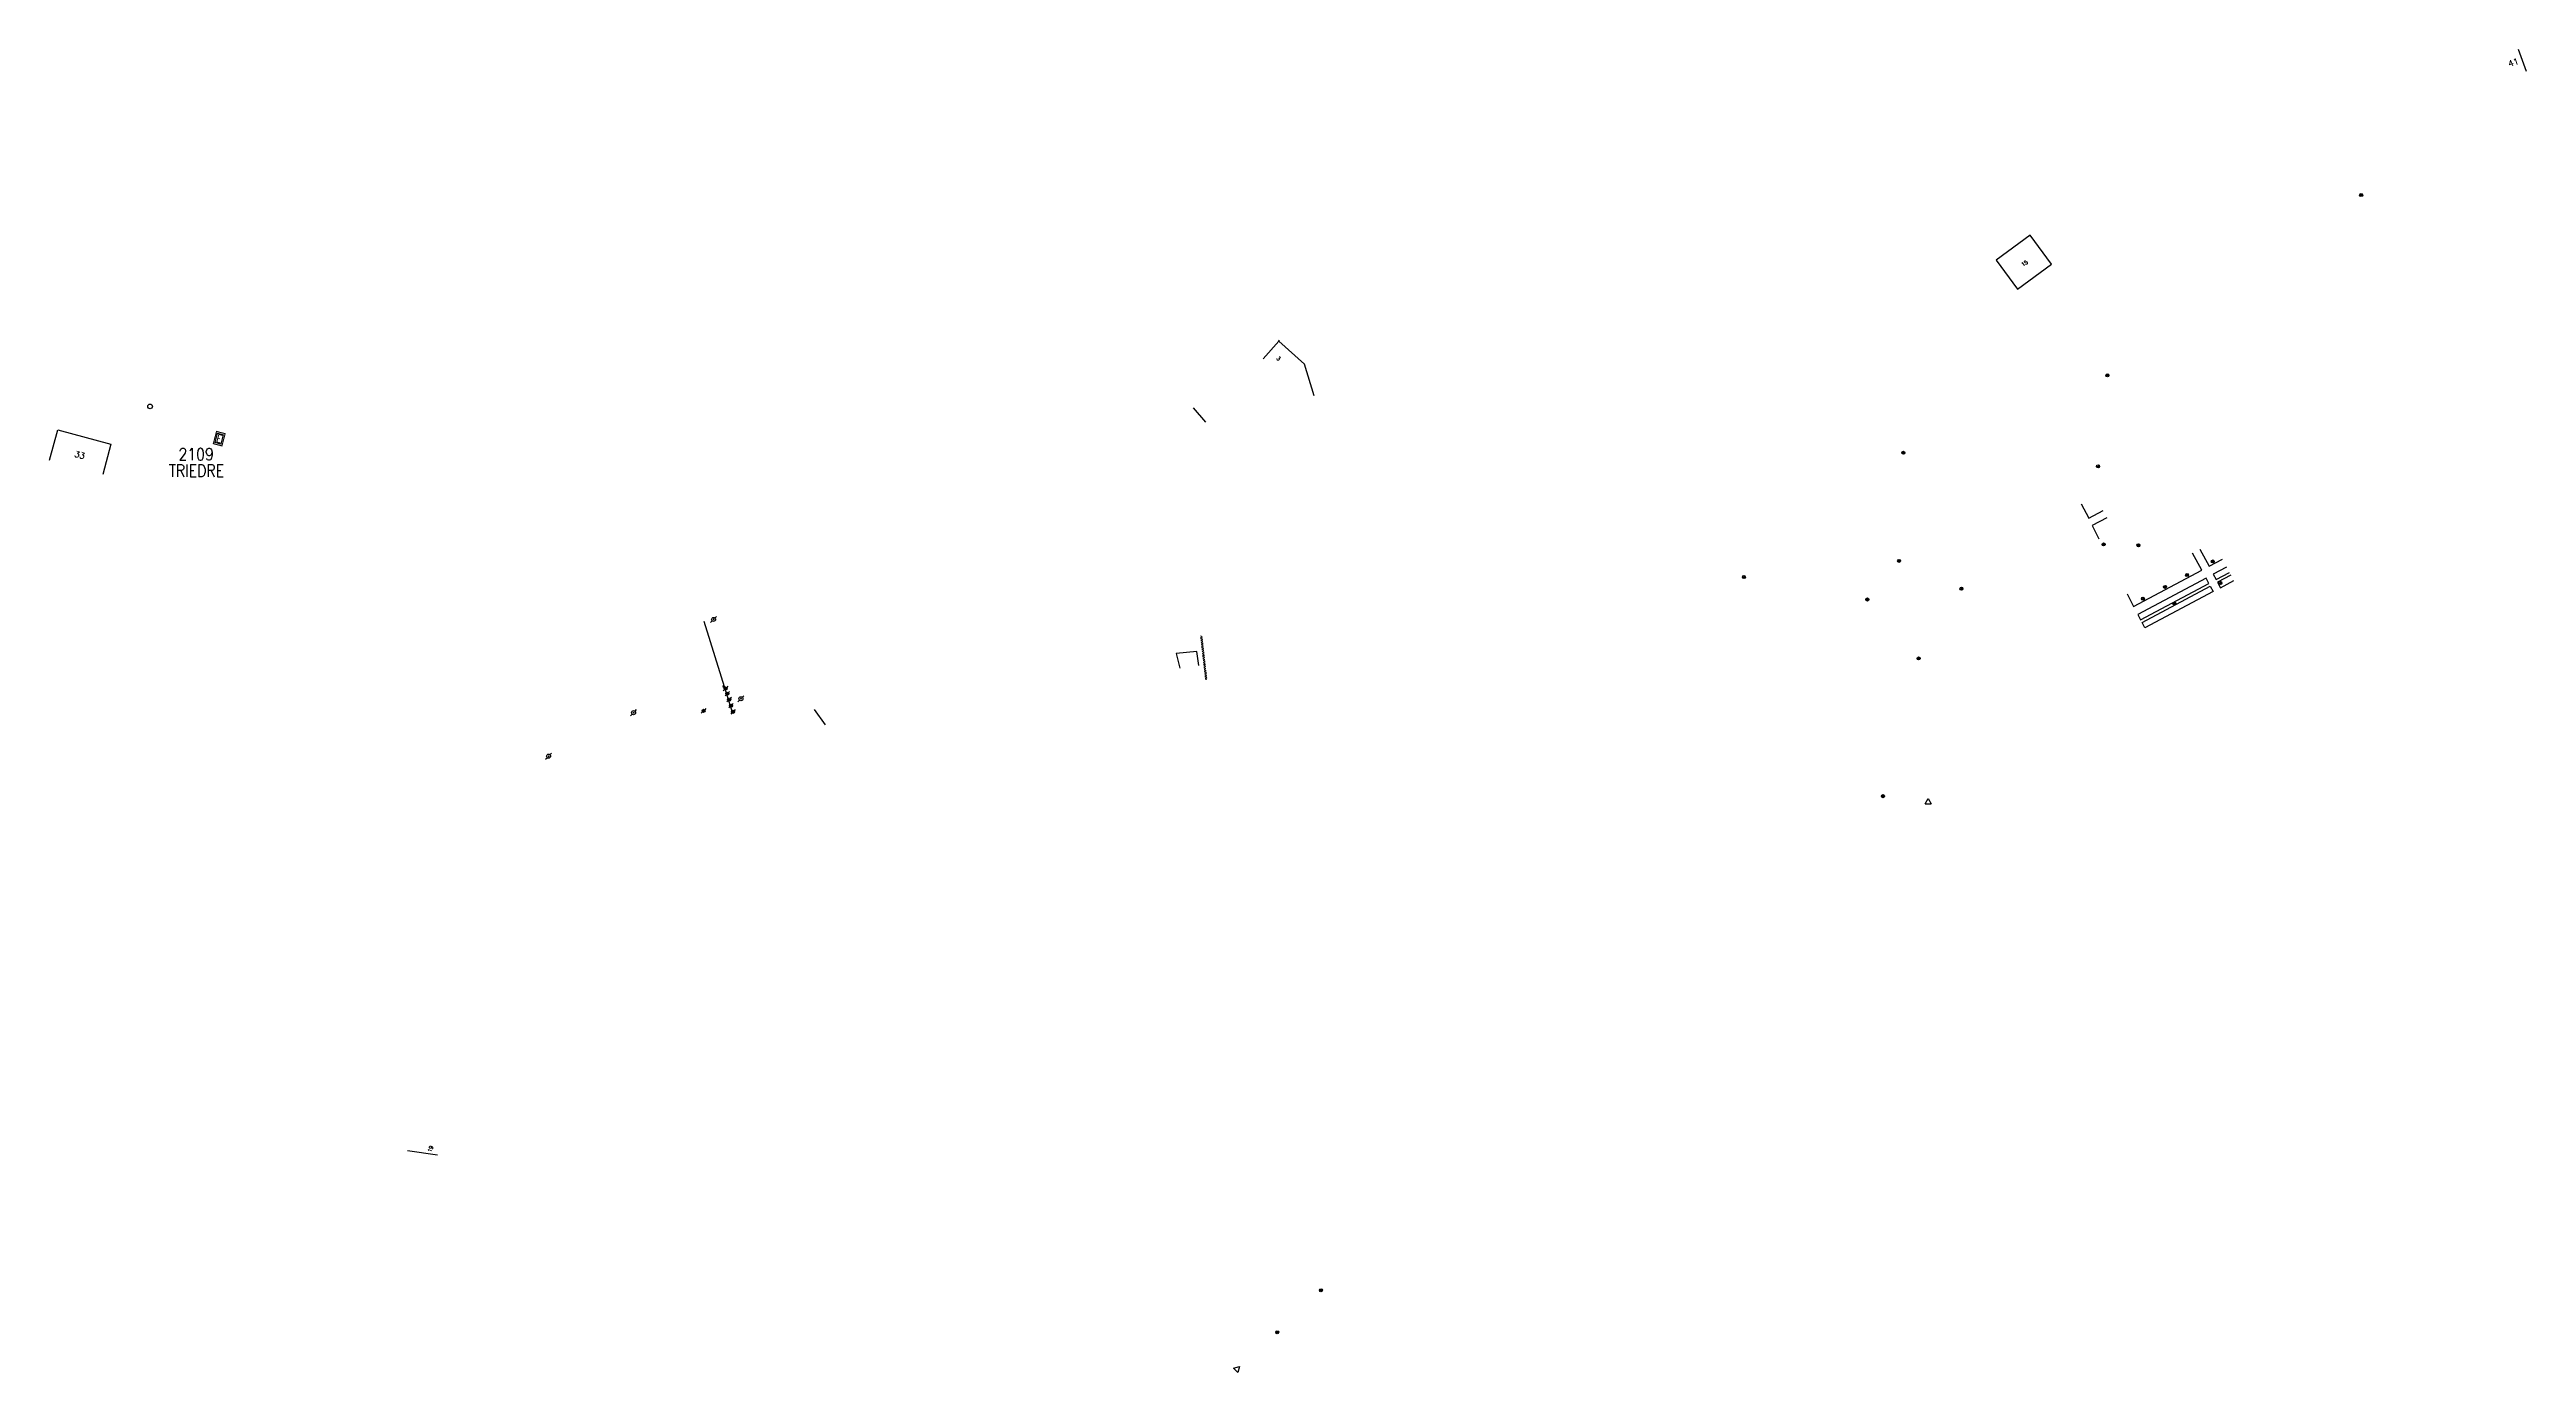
# Model space of a CAD drawing. Header units: millimetres. Extents: x 151046 to 151887, y 112072 to 112996.
# Drawn here: x 151046 to 151863, y 112072 to 112508 of the extents above; entities that cross this region are included whole.
import ezdxf
from ezdxf.enums import TextEntityAlignment as Align

# ---------------------------------------------------------------- set-up
doc = ezdxf.new("R2010")
doc.units = ezdxf.units.MM
doc.linetypes.add('DASHED', pattern=[0.75, 0.5, -0.25])
doc.layers.get('0').update_dxf_attribs({"linetype": 'CONTINUOUS'})
for name, color, linetype in [('BB01', 7, 'CONTINUOUS'), ('BB02', 7, 'CONTINUOUS'), ('BB06', 7, 'CONTINUOUS'), ('br 06', 252, 'CONTINUOUS'), ('br02', 7, 'CONTINUOUS'), ('BR12', 7, 'CONTINUOUS'), ('M_200', 7, 'CONTINUOUS'), ('W0008', 7, 'CONTINUOUS'), ('W0100', 7, 'CONTINUOUS'), ('W0112', 1, 'DASHED'), ('W0400', 7, 'CONTINUOUS'), ('W0454', 7, 'CONTINUOUS'), ('W0469', 7, 'CONTINUOUS'), ('W0473', 7, 'CONTINUOUS'), ('W0991', 7, 'CONTINUOUS'), ('W1102', 7, 'CONTINUOUS')]:
    doc.layers.add(name, color=color, linetype=linetype)
doc.styles.add('B_ROMANS', font='ROMANS.shx', dxfattribs={"width": 0.75})
doc.styles.add('M_ROMANS', font='ROMANS.shx', dxfattribs={"width": 0.75})
doc.styles.get("Standard").update_dxf_attribs({"font": 'romans.shx', "width": 0.85})

# ---------------------------------------------------------------- blocks, each defined once
blk = doc.blocks.new('Br0601')
at = {"color": 0, "linetype": 'Continuous'}
blk.add_circle((0, 0), 0.75, dxfattribs=at)
blk = doc.blocks.new('Br1201')
at = {"color": 0, "linetype": 'Continuous'}
for p, q in [((-1, -0.58), (0, 1.15)), ((0, 1.15), (1, -0.58)), ((-1, -0.58), (1, -0.58))]:
    blk.add_line(p, q, dxfattribs=at)
blk = doc.blocks.new('BR1209')
at = {"color": 0, "linetype": 'Continuous', "flags": 128}
for points in [[(-0.5, 0), (0.5, 0)], [(0, 0.5), (0, -0.5)]]:
    blk.add_lwpolyline(points, dxfattribs=at)
at = {"color": 0, "linetype": 'Continuous'}
blk.add_circle((0, 0), 0.5, dxfattribs=at)
at = {"color": 0, "linetype": 'Continuous', "style": 'B_ROMANS', "width": 0.75}
blk.add_attdef('NUM', text='', height=1.2, dxfattribs=at).set_placement((0, 2), align=Align.MIDDLE)
at = {"color": 0, "linetype": 'Continuous', "style": 'B_ROMANS', "width": 0.75, "flags": 3}
for tag, p in [('DEF_COUP', (0, -12.5)), ('DEF_TYPE', (0, -15)), ('DEF_LEG', (0, -10))]:
    blk.add_attdef(tag, text='', height=1.2, dxfattribs=at).set_placement(p, align=Align.MIDDLE)
blk = doc.blocks.new('*U5')
at = {"layer": 'M_200', "color": 0, "linetype": 'Continuous', "const_width": 0.35, "flags": 128}
blk.add_lwpolyline([(2.93, 4.16), (2.93, 0), (0, 0), (0, 4.16)], close=True, dxfattribs=at)
at = {"layer": 'M_200', "color": 0, "linetype": 'Continuous'}
blk.add_lwpolyline([(0.5, 3.66), (2.43, 3.66), (2.43, 0.5), (0.5, 0.5)], close=True, dxfattribs=at)
at = {"layer": 'M_200', "insert": (1.46, 2.08), "char_height": 2.5, "width": 2.928, "attachment_point": 5}
blk.add_mtext('E', dxfattribs=at)
at = {"layer": 'M_200', "color": 0, "linetype": 'Continuous', "width": 0.85}
for tag, p in [('NUM', (2, 17.06)), ('NOM', (2, 10.65))]:
    blk.add_attdef(tag, text='', height=4, dxfattribs=at).set_placement(p, align=Align.MIDDLE)
at = {"layer": 'M_200', "color": 0, "linetype": 'Continuous', "style": 'M_ROMANS', "width": 0.75, "flags": 3}
for tag, p in [('DEF_COUP', (1.87, -5.49)), ('DEF_TYPE', (1.87, -7.99)), ('DEF_LEG', (1.87, -2.99))]:
    blk.add_attdef(tag, text='', height=1.2, dxfattribs=at).set_placement(p, align=Align.MIDDLE)
blk = doc.blocks.new('T400')
for p, q in [((-0.15, 0.3), (0.15, 0.3)), ((-0.15, -0.25), (-0.15, 0.3)), ((-0.15, 0.15), (0.15, 0.15)), ((-0.15, 0), (0.15, 0)), ((0.15, 0.3), (0.15, -0.25)), ((-0.15, -0.15), (0.15, -0.15)), ((-0.15, -0.25), (-0.15, -0.3)), ((-0.15, -0.3), (0.15, -0.3)), ((0.15, -0.3), (0.15, -0.25))]:
    blk.add_line(p, q)
blk = doc.blocks.new('T454')
for p, q in [((-0.25, 0.25), (0.25, -0.25)), ((-0.25, -0.25), (0.25, 0.25)), ((0.75, 0.75), (0.375, 0.375)), ((-0.375, -0.375), (-0.75, -0.75))]:
    blk.add_line(p, q)
blk.add_ellipse((0, 0), major_axis=(0.354, 0.354), ratio=1, start_param=5.497787143782138, end_param=11.78097245096172)
blk = doc.blocks.new('T473')
for p, q in [((-0.166667, 0.166667), (0.166667, -0.166667)), ((-0.166667, -0.166667), (0.166667, 0.166667)), ((0.500001, 0.500001), (1.000002, 1.000002)), ((-1.000002, -1.000002), (-0.500001, -0.500001))]:
    blk.add_line(p, q)
blk.add_ellipse((0, 0), major_axis=(0.471405, 0.471405), ratio=1, start_param=5.4977871438, end_param=11.780972451)
blk = doc.blocks.new('T469')
at = {"color": 0, "linetype": 'Continuous', "flags": 128}
for points in [[(-0.35, 0.35), (0.35, -0.35)], [(-0.35, -0.35), (0.35, 0.35)]]:
    blk.add_lwpolyline(points, dxfattribs=at)
at = {"color": 0, "linetype": 'Continuous'}
blk.add_circle((0, 0), 0.5, dxfattribs=at)

msp = doc.modelspace()

# ---------------------------------------------------------------- linework, layer by layer
at = {"layer": 'BB01', "color": 252, "linetype": 'Continuous', "flags": 128}
msp.add_lwpolyline([(151045.87, 112372.48), (151048.55, 112382.51), (151066.1, 112377.82), (151063.42, 112367.79)], dxfattribs=at)
at = {"layer": 'BB02', "color": 252, "flags": 128}
msp.add_lwpolyline([(151862.79, 112500.61), (151860.17, 112507.85)], dxfattribs=at)
at = {"layer": 'br02', "color": 252, "flags": 128}
for points in [[(151715.94, 112358.17), (151718.41, 112353.37), (151723.19, 112355.93)], [(151724.37, 112353.48), (151719.54, 112350.93), (151721.75, 112346.62)], [(151731.07, 112328.44), (151733.2, 112324.28), (151755.69, 112336.27), (151752.7, 112341.88)], [(151755.1, 112343.16), (151758.09, 112337.55), (151762.5, 112339.9)], [(151763.91, 112337.25), (151759.5, 112334.9), (151760.44, 112333.13), (151764.85, 112335.48)], [(151734.61, 112321.64), (151735.55, 112319.87), (151758.04, 112331.85), (151757.1, 112333.62), (151734.61, 112321.64)], [(151736.02, 112318.99), (151758.51, 112330.97), (151759.45, 112329.21), (151736.96, 112317.22), (151736.02, 112318.99)], [(151765.32, 112334.6), (151760.91, 112332.25), (151761.85, 112330.49), (151766.26, 112332.84)]]:
    msp.add_lwpolyline(points, dxfattribs=at)
at = {"layer": 'BR12', "color": 252, "linetype": 'Continuous'}
for p, q in [((151656.79, 112374.94), (151657.79, 112374.94)), ((151657.29, 112375.44), (151657.29, 112374.44)), ((151720.98, 112370.47), (151721.98, 112370.47)), ((151721.48, 112370.97), (151721.48, 112369.97)), ((151722.84, 112344.74), (151723.84, 112344.74)), ((151723.34, 112345.24), (151723.34, 112344.24)), ((151734.33, 112344.46), (151735.33, 112344.46)), ((151734.83, 112344.96), (151734.83, 112343.96)), ((151655.4, 112339.31), (151656.4, 112339.31)), ((151655.9, 112339.81), (151655.9, 112338.81)), ((151751.14, 112335.07), (151750.59, 112334.24)), ((151758.84, 112339.14), (151759.84, 112339.14)), ((151759.34, 112339.64), (151759.34, 112338.64)), ((151604.18, 112333.99), (151605.18, 112333.99)), ((151604.68, 112334.49), (151604.68, 112333.49)), ((151645.43, 112327.09), (151645.43, 112326.09)), ((151675.93, 112330.16), (151676.93, 112330.16)), ((151676.43, 112330.66), (151676.43, 112329.66)), ((151736.29, 112327.36), (151736.29, 112326.36)), ((151743.08, 112330.75), (151744.08, 112330.75)), ((151743.58, 112331.25), (151743.58, 112330.25)), ((151750.45, 112334.94), (151751.28, 112334.38)), ((151761.34, 112332.01), (151762.34, 112332.01)), ((151761.84, 112332.51), (151761.84, 112331.51)), ((151644.93, 112326.59), (151645.93, 112326.59)), ((151735.79, 112326.86), (151736.79, 112326.86)), ((151746.19, 112325.26), (151747.19, 112325.26)), ((151746.69, 112325.76), (151746.69, 112324.76)), ((151661.81, 112307.15), (151662.81, 112307.15)), ((151662.31, 112307.65), (151662.31, 112306.65)), ((151650.07, 112261.77), (151651.07, 112261.77)), ((151650.57, 112262.27), (151650.57, 112261.27))]:
    msp.add_line(p, q, dxfattribs=at)
for centre in [(151657.29, 112374.94), (151721.48, 112370.47), (151723.34, 112344.74), (151734.83, 112344.46), (151655.89, 112339.31), (151750.87, 112334.66), (151759.34, 112339.14), (151604.68, 112333.99), (151645.42, 112326.59), (151676.43, 112330.16), (151736.29, 112326.86), (151743.58, 112330.75), (151761.84, 112332.01), (151746.69, 112325.26), (151662.31, 112307.15), (151650.57, 112261.77)]:
    msp.add_circle(centre, 0.5, dxfattribs=at)
at = {"layer": 'W0008', "color": 252, "flags": 128}
msp.add_lwpolyline([(151271.14, 112289.37), (151261.77, 112319.33)], dxfattribs=at)
at = {"layer": 'W0100', "color": 252}
for points in [[(151694.95, 112428.89), (151706.14, 112437.13), (151699.07, 112446.73), (151687.87, 112438.49), (151694.95, 112428.89)], [(151427.19, 112385.05), (151423.2, 112389.76)]]:
    msp.add_lwpolyline(points, dxfattribs=at)
at = {"layer": 'W0100', "color": 252, "flags": 128}
msp.add_lwpolyline([(151462.95, 112393.73), (151459.72, 112404.14), (151459.72, 112404.14), (151451.35, 112411.71), (151446.14, 112405.94)], dxfattribs=at)
at = {"layer": 'W0112', "color": 252, "flags": 128}
msp.add_lwpolyline([(151451.35, 112411.71), (151451.55, 112412.11)], dxfattribs=at)
at = {"layer": 'W0112', "color": 252}
for points in [[(151427.44, 112300.3), (151427.24, 112300.26), (151425.63, 112314.63)], [(151427.51, 112300.62), (151425.93, 112314.67)]]:
    msp.add_lwpolyline(points, dxfattribs=at)
at = {"layer": 'W1102', "color": 252, "flags": 128}
for points in [[(151424.96, 112304.88), (151424.23, 112309.45), (151417.44, 112308.81), (151417.44, 112308.81), (151418.62, 112303.97)], [(151298.02, 112290.38), (151301.67, 112285.25)], [(151163.89, 112144.98), (151173.78, 112143.51)]]:
    msp.add_lwpolyline(points, dxfattribs=at)

# ---------------------------------------------------------------- block references
at = {"layer": 'br 06', "color": 252}
msp.add_blockref('Br0601', (151079.03, 112390.24), dxfattribs=at)
at = {"layer": 'BR12', "color": 252}
msp.add_blockref('Br1201', (151665.51, 112259.82), dxfattribs=at)
for name, p, rotation in [('BR1209', (151465.17, 112098.89), 43.57002777724306), ('BR1209', (151450.78, 112085.05), 44.01425318005968), ('Br1201', (151437.51, 112072.94), 315.1794852113344)]:
    msp.add_blockref(name, p, dxfattribs=dict(at, rotation=rotation))
at = {"layer": 'M_200'}
ref = msp.add_blockref('*U5', (151099.89, 112377.96), dxfattribs=dict(at, rotation=345.266404144251))
ref.add_attrib('NUM', '2109', dxfattribs={"color": 0, "linetype": 'Continuous', "height": 4, "width": 0.85}).set_placement((151094.22, 112374.47), align=Align.MIDDLE)
ref.add_attrib('NOM', 'TRIEDRE', dxfattribs={"color": 0, "linetype": 'Continuous', "height": 4, "width": 0.85}).set_placement((151094.31, 112369.04), align=Align.MIDDLE)
at = {"layer": 'W0400', "rotation": 17.35890193738052}
msp.add_blockref('T400', (151268.26, 112297.87), dxfattribs=at)
at = {"layer": 'W0454'}
for p in [(151268.84, 112297.25), (151269.4, 112295.56), (151270.02, 112293.59), (151270.64, 112291.59), (151271.28, 112289.56)]:
    msp.add_blockref('T454', p, dxfattribs=at)
at = {"layer": 'W0454', "color": 253}
msp.add_blockref('T454', (151261.57, 112289.89), dxfattribs=at)
at = {"layer": 'W0469', "color": 252}
for p in [(151808.28, 112459.9), (151724.59, 112400.47)]:
    msp.add_blockref('T469', p, dxfattribs=at)
at = {"layer": 'W0473'}
for p in [(151264.87, 112320.02), (151273.91, 112293.89), (151238.49, 112289.29), (151210.45, 112274.95)]:
    msp.add_blockref('T473', p, dxfattribs=at)

# ---------------------------------------------------------------- texts
at = {"layer": 'BB06', "color": 252}
for s, rotation, p in [('41', 19.38078, (151858.48, 112503.6)), ('33', 345.26641, (151055.81, 112374.24))]:
    msp.add_text(s, height=2, rotation=rotation, dxfattribs=at).set_placement(p, align=Align.MIDDLE)
at = {"layer": 'W0991', "color": 252}
for s, rotation, p in [('15', 33.46358, (151696.71, 112436.3)), ('19', 69.60099, (151171.75, 112144.28))]:
    msp.add_text(s, height=1.25, rotation=rotation, dxfattribs=at).set_placement(p)
msp.add_text('3', height=1.25, rotation=315.69356, dxfattribs=at).set_placement((151451.24, 112406), align=Align.MIDDLE)

doc.saveas('drawing.dxf')
